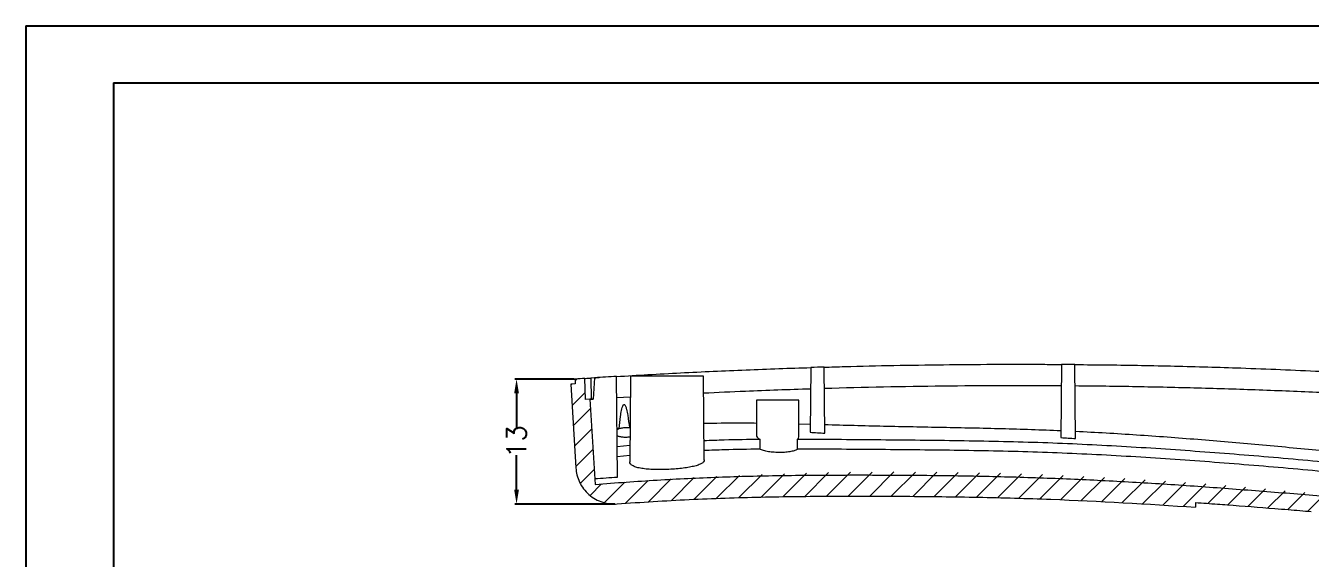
# Model space of a CAD drawing. Header units: inches. Extents: x 2021 to 3023, y 1089 to 1338.
# Drawn here: x 2020.6 to 2154.4, y 1282.2 to 1337.7 of the extents above; entities that cross this region are included whole.
import ezdxf

# ---------------------------------------------------------------- set-up
doc = ezdxf.new("R2010")
doc.units = ezdxf.units.IN
doc.styles.get("Standard").update_dxf_attribs({"font": 'txt', "bigfont": 'gbcbig.shx'})
doc.dimstyles.new('2', dxfattribs={"dimtxt": 2, "dimasz": 1.5, "dimexe": 0.18, "dimexo": 0.0625, "dimgap": 0.1, "dimtad": 0, "dimzin": 9, "dimdsep": 46, "dimtxsty": 'Standard', "dimcen": 0.5, "dimclrd": 3, "dimclre": 3, "dimadec": 0, "dimazin": 2, "dimtfac": 1, "dimtofl": 0, "dimtmove": 0, "dimatfit": 3, "dimfxl": 1, "dimtolj": 1, "dimtzin": 0, "dimarcsym": 0})

# ---------------------------------------------------------------- blocks, each defined once
blk = doc.blocks.new('*D115')
at = {"color": 3, "lineweight": -2}
for p, q in [((2077.71, 1300.93), (2071.49, 1300.93)), ((2071.67, 1299.43), (2071.67, 1295.86)), ((2071.67, 1289.43), (2071.67, 1293)), ((2081.88, 1287.93), (2071.49, 1287.93))]:
    blk.add_line(p, q, dxfattribs=at)
at = {"color": 3}
for points in [[(2071.42, 1299.43), (2071.92, 1299.43), (2071.67, 1300.93)], [(2071.42, 1289.43), (2071.92, 1289.43), (2071.67, 1287.93)]]:
    blk.add_solid(points, dxfattribs=at)
at = {"layer": 'Defpoints', "color": 0}
for p in [(2071.67, 1300.93), (2077.78, 1300.93), (2081.94, 1287.93)]:
    blk.add_point(p, dxfattribs=at)
at = {"color": 0, "insert": (2071.67, 1294.43), "char_height": 2, "attachment_point": 5, "rotation": 90}
blk.add_mtext('\\A1;13', dxfattribs=at)

msp = doc.modelspace()

# ---------------------------------------------------------------- hatches: boundary and pattern name
at = {"linetype": 'Continuous', "lineweight": 0}
h = msp.add_hatch(dxfattribs=at)
h.set_pattern_fill('ANSI31', color=4, scale=0.5, style=0)
h.set_pattern_definition([(45, (-640.2674, -1091.7577), (-1.122532, 1.122532), [])])
edge = h.paths.add_edge_path(flags=0)
edge.add_spline(control_points=[(2163.285, 1286.282), (2163.74, 1286.231), (2165.12, 1286.073), (2166.501, 1285.904), (2167.427, 1285.787)], knot_values=[0.7946029, 0.7946029, 0.7946029, 0.7946029, 0.8052651, 0.8268582, 0.8268582, 0.8268582, 0.8268582], weights=[1, 1, 1, 1, 1], degree=3, periodic=0)
edge.add_line((2167.427, 1285.787), (2167.435, 1285.282))
edge.add_spline(control_points=[(2167.435, 1285.282), (2168.408, 1285.16), (2171.145, 1284.806), (2174.315, 1284.372), (2177.485, 1283.926), (2180.641, 1283.446), (2182.821, 1283.096), (2183.247, 1283.027)], knot_values=[0.8274128, 0.8274128, 0.8274128, 0.8274128, 0.8274128, 0.8274128, 0.8652989, 0.9338597, 0.9504976, 0.9504976, 0.9504976, 0.9504976, 0.9504976, 0.9504976], weights=[1, 1, 1, 1, 1, 1, 1, 1], degree=5, periodic=0)
edge.add_spline(control_points=[(2183.247, 1283.027), (2183.513, 1282.984), (2183.82, 1283.064), (2184.031, 1283.232)], knot_values=[0, 0, 0, 0, 1, 1, 1, 1], weights=[1, 1, 1, 1], degree=3, periodic=0)
edge.add_spline(control_points=[(2184.031, 1283.232), (2184.393, 1283.521), (2184.755, 1283.81), (2185.117, 1284.099), (2185.345, 1284.281), (2185.573, 1284.463), (2185.8, 1284.645), (2186.023, 1284.823), (2186.246, 1285.001), (2186.469, 1285.178)], knot_values=[0.0000198, 0.0000198, 0.0000198, 0.0000198, 0.0014093, 0.0014093, 0.0014093, 0.0022837, 0.0022837, 0.0022837, 0.0031391, 0.0031391, 0.0031391, 0.0031391], weights=[1, 1, 1, 1, 1, 1, 1, 1, 1, 1], degree=3, periodic=0)
edge.add_spline(control_points=[(2186.469, 1285.178), (2186.68, 1285.347), (2186.827, 1285.629), (2186.843, 1285.899)], knot_values=[0, 0, 0, 0, 1, 1, 1, 1], weights=[1, 1, 1, 1], degree=3, periodic=0)
edge.add_line((2186.843, 1285.899), (2186.887, 1286.609))
edge.add_line((2186.887, 1286.609), (2186.477, 1287.609))
edge.add_line((2186.477, 1287.609), (2185.413, 1287.609))
edge.add_line((2185.413, 1287.609), (2185.4, 1285.109))
edge.add_line((2185.4, 1285.109), (2183.854, 1285.109))
edge.add_line((2183.854, 1285.109), (2183.841, 1287.609))
edge.add_line((2183.841, 1287.609), (2182.612, 1287.609))
edge.add_line((2182.612, 1287.609), (2182.6, 1285.359))
edge.add_spline(control_points=[(2182.6, 1285.359), (2148.41, 1290.803), (2114.267, 1292.834), (2079.849, 1289.963)], knot_values=[0, 0, 0, 0, 1, 1, 1, 1], weights=[1, 1, 1, 1], degree=3, periodic=0)
edge.add_line((2079.849, 1289.963), (2079.307, 1298.825))
edge.add_arc((2123.917, 610.64), 689.629, 93.708857, 93.748608)
edge.add_line((2078.829, 1298.794), (2078.791, 1300.996))
edge.add_arc((2123.917, 610.64), 691.829, 93.739861, 93.824047)
edge.add_line((2077.777, 1300.929), (2077.777, 1300.428))
edge.add_arc((2123.917, 610.64), 691.329, 93.826816, 93.865813)
edge.add_line((2077.307, 1300.396), (2077.84, 1291.682))
edge.add_spline(control_points=[(2077.84, 1291.682), (2077.985, 1289.317), (2079.771, 1287.759), (2082.134, 1287.938)], knot_values=[0, 0, 0, 0, 0.9379392, 0.9379392, 0.9379392, 0.9379392], weights=[1.1750751, 0.9416415, 0.9416416, 1.1750756], degree=3, periodic=0)
edge.add_spline(control_points=[(2082.134, 1287.938), (2082.387, 1287.957), (2084.974, 1288.149), (2088.72, 1288.383), (2093.609, 1288.605), (2099.489, 1288.737), (2106.139, 1288.755), (2111.504, 1288.748), (2116.716, 1288.698), (2122.743, 1288.587), (2128.727, 1288.393), (2133.836, 1288.14), (2137.936, 1287.893), (2141.037, 1287.681), (2142.169, 1287.601), (2142.318, 1287.59)], knot_values=[0.162926, 0.162926, 0.162926, 0.162926, 0.162926, 0.162926, 0.1727525, 0.2636716, 0.3091312, 0.3545908, 0.3934969, 0.4324029, 0.471309, 0.510215, 0.5868946, 0.6252344, 0.631017, 0.631017, 0.631017, 0.631017, 0.631017, 0.631017], weights=[1, 1, 1, 1, 1, 1, 1, 1, 1, 1, 1, 1, 1, 1, 1, 1], degree=5, periodic=0)
edge.add_line((2142.318, 1287.59), (2142.327, 1288.09))
edge.add_spline(control_points=[(2142.327, 1288.09), (2143.086, 1288.036), (2143.846, 1287.981), (2144.605, 1287.925)], knot_values=[0.6308069, 0.6308069, 0.6308069, 0.6308069, 0.6485601, 0.6485601, 0.6485601, 0.6485601], weights=[1, 1, 1, 1], degree=3, periodic=0)
edge.add_spline(control_points=[(2144.605, 1287.925), (2144.949, 1287.899), (2146.94, 1287.75), (2148.927, 1287.597), (2150.568, 1287.466)], knot_values=[0.6485601, 0.6485601, 0.6485601, 0.6485601, 0.6566121, 0.6951368, 0.6951368, 0.6951368, 0.6951368], weights=[1, 1, 1, 1, 1], degree=3, periodic=0)
edge.add_spline(control_points=[(2150.568, 1287.466), (2151.038, 1287.428), (2152.306, 1287.326), (2153.572, 1287.221), (2154.369, 1287.153)], knot_values=[0.6951368, 0.6951368, 0.6951368, 0.6951368, 0.7061631, 0.7248916, 0.7248916, 0.7248916, 0.7248916], weights=[1, 1, 1, 1, 1], degree=3, periodic=0)
edge.add_spline(control_points=[(2154.369, 1287.153), (2155.681, 1287.042), (2158.648, 1286.777), (2161.623, 1286.469), (2163.285, 1286.282)], knot_values=[0.7248916, 0.7248916, 0.7248916, 0.7248916, 0.7557141, 0.7946029, 0.7946029, 0.7946029, 0.7946029], weights=[1, 1, 1, 1, 1], degree=3, periodic=0)

# ---------------------------------------------------------------- linework, layer by layer
for p, q in [((2020.592, 1337.69), (2373.001, 1337.69)), ((2020.592, 1337.69), (2020.592, 1088.511)), ((2029.711, 1331.757), (2367.068, 1331.757)), ((2029.711, 1331.757), (2029.711, 1094.444))]:
    msp.add_line(p, q)
at = {"color": 7, "linetype": 'Continuous', "lineweight": 15}
for p, q in [((2102.277, 1302.131), (2102.218, 1295.39)), ((2103.736, 1295.308), (2103.677, 1302.173)), ((2128.377, 1302.455), (2128.31, 1294.837)), ((2129.844, 1294.747), (2129.777, 1302.445)), ((2077.777, 1300.428), (2077.307, 1300.396)), ((2077.307, 1300.396), (2077.84, 1291.682)), ((2077.777, 1300.929), (2077.777, 1300.428)), ((2078.829, 1298.794), (2078.791, 1300.996)), ((2079.797, 1301.061), (2079.391, 1301.035)), ((2079.391, 1301.035), (2079.429, 1298.833)), ((2079.791, 1301.061), (2079.656, 1298.848)), ((2082.168, 1290.739), (2082.077, 1301.203)), ((2083.527, 1301.219), (2083.449, 1292.322)), ((2091.127, 1301.219), (2083.527, 1301.219)), ((2091.203, 1292.51), (2091.127, 1301.219)), ((2082.096, 1298.998), (2083.508, 1299.083)), ((2079.307, 1298.825), (2078.829, 1298.794)), ((2079.307, 1298.825), (2079.657, 1298.847)), ((2079.307, 1298.825), (2079.849, 1289.963)), ((2096.627, 1298.719), (2096.627, 1295.086)), ((2101.027, 1298.719), (2096.627, 1298.719)), ((2101.027, 1294.906), (2101.027, 1298.719)), ((2082.344, 1295.777), (2082.124, 1295.754)), ((2083.48, 1295.884), (2083.412, 1295.879)), ((2083.412, 1295.879), (2083.48, 1295.867)), ((2102.225, 1296.214), (2101.027, 1296.242)), ((2082.14, 1293.918), (2083.464, 1294.047)), ((2096.983, 1294.683), (2096.983, 1293.636)), ((2100.907, 1293.651), (2100.907, 1294.693)), ((2083.455, 1292.985), (2082.149, 1292.852)), ((2142.327, 1288.09), (2142.318, 1287.59))]:
    msp.add_line(p, q, dxfattribs=at)
at = {"color": 7, "linetype": 'Continuous', "lineweight": 15, "flags": 128}
msp.add_lwpolyline([(2079.656, 1298.848), (2079.612, 1298.845), (2079.569, 1298.842), (2079.525, 1298.839), (2079.481, 1298.836), (2079.438, 1298.834), (2079.394, 1298.831), (2079.35, 1298.828), (2079.307, 1298.825)], dxfattribs=at)
at = {"color": 7, "linetype": 'Continuous', "lineweight": 15}
for start, end in [(91.676467, 91.792465), (89.514677, 89.630625), (93.739861, 93.824047), (93.467207, 93.65683)]:
    msp.add_arc((2123.917, 610.64), 691.829, start, end, dxfattribs=at)
for points, knots in [([(2082.077, 1301.199), (2083.165, 1301.265), (2086.506, 1301.468), (2092.137, 1301.747), (2097.785, 1301.989), (2101.172, 1302.09), (2102.277, 1302.122)], [0, 0, 0, 0, 0.1628845, 0.4998093, 0.8368056, 1, 1, 1, 1]), ([(2103.677, 1302.166), (2104.386, 1302.189), (2108.513, 1302.321), (2116.083, 1302.44), (2123.611, 1302.493), (2127.714, 1302.454), (2128.377, 1302.448)], [0, 0, 0, 0, 0.0864366, 0.5030742, 0.9197029, 1, 1, 1, 1]), ([(2129.777, 1302.436), (2130.94, 1302.428), (2134.396, 1302.403), (2140.151, 1302.287), (2147.506, 1302.088), (2152.563, 1301.866), (2155.326, 1301.744)], [0, 0, 0, 0, 0.1366809, 0.4060946, 0.6754906, 1, 1, 1, 1]), ([(2078.791, 1300.996), (2078.791, 1300.996), (2078.856, 1301), (2079.077, 1301.015), (2079.232, 1301.025), (2079.391, 1301.035)], [0, 0, 0, 0, 0.5, 0.5, 1, 1, 1, 1]), ([(2079.797, 1301.061), (2079.797, 1301.061), (2079.845, 1301.064), (2080.02, 1301.075), (2080.142, 1301.083), (2080.278, 1301.092)], [0, 0, 0, 0, 0.5, 0.5, 1, 1, 1, 1]), ([(2091.142, 1299.48), (2092.587, 1299.551), (2096.282, 1299.731), (2099.996, 1299.854), (2102.257, 1299.929)], [0, 0, 0, 0, 0.3910574, 1, 1, 1, 1]), ([(2103.696, 1299.973), (2107.794, 1300.093), (2111.899, 1300.177), (2120.121, 1300.271), (2124.237, 1300.282), (2128.357, 1300.255)], [0, 0, 0, 0, 0.5, 0.5, 1, 1, 1, 1]), ([(2129.796, 1300.244), (2131.921, 1300.226), (2134.046, 1300.198), (2138.298, 1300.123), (2140.424, 1300.075), (2144.677, 1299.96), (2146.804, 1299.893), (2151.056, 1299.739), (2153.182, 1299.652), (2155.307, 1299.555)], [0, 0, 0, 0, 0.25, 0.25, 0.5, 0.5, 0.75, 0.75, 1, 1, 1, 1]), ([(2082.344, 1295.777), (2082.382, 1296.2), (2082.426, 1296.621), (2082.514, 1297.25), (2082.546, 1297.459), (2082.61, 1297.77), (2082.634, 1297.873), (2082.679, 1298.026), (2082.696, 1298.077), (2082.737, 1298.177), (2082.76, 1298.228), (2082.816, 1298.286), (2082.843, 1298.301), (2082.896, 1298.292), (2082.918, 1298.272), (2082.97, 1298.209), (2082.992, 1298.159), (2083.054, 1298.009), (2083.083, 1297.904), (2083.163, 1297.589), (2083.202, 1297.377), (2083.309, 1296.737), (2083.363, 1296.308), (2083.412, 1295.879)], [0, 0, 0, 0, 0.25, 0.25, 0.375, 0.375, 0.4375, 0.4375, 0.46875, 0.46875, 0.5, 0.5, 0.515625, 0.515625, 0.53125, 0.53125, 0.5625, 0.5625, 0.625, 0.625, 0.75, 0.75, 1, 1, 1, 1]), ([(2096.627, 1296.322), (2095.998, 1296.331), (2094.176, 1296.356), (2092.359, 1296.322), (2091.17, 1296.3)], [0, 0, 0, 0, 0.3452104, 1, 1, 1, 1]), ([(2082.125, 1295.67), (2082.145, 1295.683), (2082.207, 1295.724), (2082.346, 1295.781), (2082.527, 1295.837), (2082.726, 1295.876), (2082.923, 1295.896), (2083.12, 1295.901), (2083.294, 1295.894), (2083.401, 1295.879), (2083.447, 1295.873)], [0, 0, 0, 0, 0.0756862, 0.22502, 0.3796183, 0.5146335, 0.6543593, 0.7775244, 0.9044982, 1, 1, 1, 1]), ([(2082.125, 1295.67), (2082.145, 1295.683), (2082.186, 1295.71), (2082.262, 1295.745), (2082.316, 1295.767), (2082.344, 1295.777)], [0, 0, 0, 0, 0.3413893, 0.6694478, 1, 1, 1, 1]), ([(2083.471, 1294.895), (2083.463, 1294.893), (2083.391, 1294.88), (2083.248, 1294.867), (2083.049, 1294.857), (2082.858, 1294.862), (2082.673, 1294.878), (2082.502, 1294.905), (2082.345, 1294.944), (2082.219, 1294.987), (2082.156, 1295.019), (2082.13, 1295.033)], [0, 0, 0, 0, 0.0186111, 0.1575238, 0.2835122, 0.413382, 0.5357989, 0.6616755, 0.7859896, 0.913567, 1, 1, 1, 1]), ([(2083.471, 1294.895), (2083.463, 1294.893), (2083.391, 1294.88), (2083.248, 1294.867), (2083.049, 1294.857), (2082.858, 1294.862), (2082.673, 1294.878), (2082.502, 1294.905), (2082.345, 1294.944), (2082.219, 1294.987), (2082.156, 1295.019), (2082.13, 1295.033)], [0, 0, 0, 0, 0.0186111, 0.1575238, 0.2835122, 0.413382, 0.5357989, 0.6616755, 0.7859896, 0.913567, 1, 1, 1, 1]), ([(2096.627, 1295.086), (2096.627, 1295.014), (2096.657, 1294.944), (2096.776, 1294.808), (2096.866, 1294.743), (2096.983, 1294.683)], [0, 0, 0, 0, 0.5, 0.5, 1, 1, 1, 1]), ([(2102.218, 1295.39), (2102.471, 1295.376), (2102.724, 1295.363), (2102.977, 1295.349), (2103.23, 1295.335), (2103.483, 1295.322), (2103.736, 1295.308)], [0, 0, 0, 0, 0.0007604649, 0.0007604649, 0.0007604649, 0.0015209301, 0.0015209301, 0.0015209301, 0.0015209301]), ([(2128.316, 1295.538), (2126.264, 1295.627), (2124.212, 1295.695), (2120.109, 1295.803), (2118.059, 1295.844), (2113.961, 1295.924), (2111.912, 1295.963), (2107.818, 1296.056), (2105.773, 1296.11), (2103.729, 1296.17)], [0, 0, 0, 0, 0.25, 0.25, 0.5, 0.5, 0.75, 0.75, 1, 1, 1, 1]), ([(2155.254, 1293.49), (2153.139, 1293.694), (2151.023, 1293.893), (2146.79, 1294.275), (2144.672, 1294.457), (2140.436, 1294.799), (2138.317, 1294.959), (2134.078, 1295.242), (2131.958, 1295.365), (2129.837, 1295.468)], [0, 0, 0, 0, 0.25, 0.25, 0.5, 0.5, 0.75, 0.75, 1, 1, 1, 1]), ([(2091.185, 1294.535), (2091.883, 1294.564), (2093.813, 1294.643), (2095.748, 1294.667), (2096.983, 1294.683)], [0, 0, 0, 0, 0.3619121, 1, 1, 1, 1]), ([(2096.983, 1293.636), (2095.751, 1293.619), (2093.819, 1293.593), (2091.892, 1293.513), (2091.194, 1293.483)], [0, 0, 0, 0, 0.6376848, 1, 1, 1, 1]), ([(2100.907, 1293.651), (2100.842, 1293.597), (2100.751, 1293.549), (2100.52, 1293.461), (2100.381, 1293.423), (2100.065, 1293.36), (2099.886, 1293.335), (2099.508, 1293.301), (2099.304, 1293.292), (2098.894, 1293.288), (2098.684, 1293.295), (2098.275, 1293.324), (2098.078, 1293.346), (2097.703, 1293.407), (2097.533, 1293.443), (2097.227, 1293.531), (2097.093, 1293.581), (2096.983, 1293.636)], [0, 0, 0, 0, 0.125, 0.125, 0.25, 0.25, 0.375, 0.375, 0.5, 0.5, 0.625, 0.625, 0.75, 0.75, 0.875, 0.875, 1, 1, 1, 1]), ([(2100.907, 1294.693), (2102.266, 1294.689), (2103.624, 1294.677), (2106.343, 1294.653), (2107.703, 1294.642), (2111.784, 1294.606), (2114.508, 1294.582), (2119.958, 1294.506), (2122.687, 1294.453), (2128.143, 1294.279), (2130.87, 1294.157), (2136.319, 1293.857), (2139.042, 1293.679), (2144.486, 1293.287), (2147.207, 1293.072), (2152.648, 1292.61), (2155.367, 1292.361), (2160.805, 1291.835), (2163.523, 1291.558), (2166.241, 1291.263)], [0, 0, 0, 0, 0.0625, 0.0625, 0.125, 0.125, 0.25, 0.25, 0.375, 0.375, 0.5, 0.5, 0.625, 0.625, 0.75, 0.75, 0.875, 0.875, 1, 1, 1, 1]), ([(2166.241, 1290.231), (2163.523, 1290.527), (2160.804, 1290.804), (2155.362, 1291.331), (2152.64, 1291.579), (2147.194, 1292.042), (2144.469, 1292.257), (2139.017, 1292.649), (2136.288, 1292.827), (2130.834, 1293.127), (2128.107, 1293.249), (2122.659, 1293.422), (2119.936, 1293.474), (2114.493, 1293.548), (2111.774, 1293.571), (2107.697, 1293.605), (2106.338, 1293.615), (2103.622, 1293.637), (2102.265, 1293.647), (2100.907, 1293.651)], [0, 0, 0, 0, 0.125, 0.125, 0.25, 0.25, 0.375, 0.375, 0.5, 0.5, 0.625, 0.625, 0.75, 0.75, 0.875, 0.875, 0.9375, 0.9375, 1, 1, 1, 1]), ([(2128.31, 1294.837), (2128.566, 1294.823), (2128.821, 1294.808), (2129.077, 1294.793), (2129.333, 1294.778), (2129.588, 1294.762), (2129.844, 1294.747)], [0, 0, 0, 0, 0.0007681601, 0.0007681601, 0.0007681601, 0.0015363221, 0.0015363221, 0.0015363221, 0.0015363221]), ([(2091.203, 1292.51), (2091.203, 1292.445), (2091.179, 1292.382), (2091.085, 1292.261), (2091.013, 1292.202), (2090.823, 1292.09), (2090.707, 1292.038), (2090.43, 1291.939), (2090.269, 1291.892), (2089.913, 1291.807), (2089.719, 1291.769), (2089.296, 1291.698), (2089.068, 1291.666), (2088.599, 1291.611), (2088.354, 1291.588), (2087.846, 1291.549), (2087.591, 1291.535), (2087.078, 1291.515), (2086.818, 1291.509), (2086.312, 1291.509), (2086.067, 1291.514), (2085.592, 1291.534), (2085.362, 1291.551), (2084.939, 1291.594), (2084.742, 1291.622), (2084.381, 1291.69), (2084.221, 1291.73), (2083.944, 1291.821), (2083.826, 1291.873), (2083.637, 1291.986), (2083.566, 1292.047), (2083.472, 1292.178), (2083.448, 1292.249), (2083.449, 1292.322)], [0, 0, 0, 0, 0.0625, 0.0625, 0.125, 0.125, 0.1875, 0.1875, 0.25, 0.25, 0.3125, 0.3125, 0.375, 0.375, 0.4375, 0.4375, 0.5, 0.5, 0.5625, 0.5625, 0.625, 0.625, 0.6875, 0.6875, 0.75, 0.75, 0.8125, 0.8125, 0.875, 0.875, 0.9375, 0.9375, 1, 1, 1, 1]), ([(2077.84, 1291.682), (2077.869, 1291.208), (2077.987, 1290.702), (2078.444, 1289.735), (2078.783, 1289.278), (2079.624, 1288.545), (2080.123, 1288.271), (2081.143, 1287.95), (2081.661, 1287.902), (2082.134, 1287.938)], [0, 0, 0, 0, 0.25, 0.25, 0.5, 0.5, 0.75, 0.75, 1, 1, 1, 1]), ([(2079.812, 1290.571), (2080.202, 1290.601), (2080.988, 1290.659), (2081.773, 1290.712), (2082.168, 1290.739)], [0, 0, 0, 0, 0.4977974, 1, 1, 1, 1]), ([(2079.849, 1289.963), (2082, 1290.142), (2084.146, 1290.296), (2088.427, 1290.552), (2090.563, 1290.654), (2094.83, 1290.811), (2096.962, 1290.865), (2101.226, 1290.93), (2103.359, 1290.943), (2107.637, 1290.953), (2109.782, 1290.949), (2114.087, 1290.921), (2116.246, 1290.898), (2120.565, 1290.824), (2122.723, 1290.773), (2127.032, 1290.638), (2129.182, 1290.552), (2133.475, 1290.35), (2135.617, 1290.232), (2139.896, 1289.967), (2142.034, 1289.818), (2146.301, 1289.505), (2148.426, 1289.342), (2152.674, 1289.004), (2154.797, 1288.829), (2159.054, 1288.442), (2161.188, 1288.227), (2165.467, 1287.748), (2167.609, 1287.484), (2171.894, 1286.923), (2174.037, 1286.629), (2178.322, 1286.018), (2180.463, 1285.699), (2182.6, 1285.359)], [0, 0, 0, 0, 0.0625, 0.0625, 0.125, 0.125, 0.1875, 0.1875, 0.25, 0.25, 0.3125, 0.3125, 0.375, 0.375, 0.4375, 0.4375, 0.5, 0.5, 0.5625, 0.5625, 0.625, 0.625, 0.6875, 0.6875, 0.75, 0.75, 0.8125, 0.8125, 0.875, 0.875, 0.9375, 0.9375, 1, 1, 1, 1]), ([(2082.134, 1287.938), (2084.64, 1288.127), (2087.137, 1288.281), (2092.12, 1288.52), (2094.608, 1288.605), (2099.587, 1288.714), (2102.08, 1288.738), (2107.087, 1288.754), (2109.604, 1288.75), (2114.651, 1288.718), (2117.181, 1288.687), (2122.236, 1288.586), (2124.758, 1288.516), (2132.305, 1288.233), (2137.313, 1287.946), (2142.318, 1287.59)], [0, 0, 0, 0, 0.125, 0.125, 0.25, 0.25, 0.375, 0.375, 0.5, 0.5, 0.625, 0.625, 0.75, 0.75, 1, 1, 1, 1]), ([(2144.605, 1287.925), (2144.949, 1287.899), (2146.94, 1287.75), (2148.927, 1287.597), (2150.568, 1287.466)], [0.64856007, 0.64856007, 0.64856007, 0.64856007, 0.656612124, 0.695136811, 0.695136811, 0.695136811, 0.695136811]), ([(2150.568, 1287.466), (2151.038, 1287.428), (2152.306, 1287.326), (2153.572, 1287.221), (2154.369, 1287.153)], [0.695136811, 0.695136811, 0.695136811, 0.695136811, 0.706163128, 0.72489158, 0.72489158, 0.72489158, 0.72489158])]:
    msp.add_open_spline(points, degree=3, knots=knots, dxfattribs=at)
for points in [[(2100.907, 1294.693), (2100.987, 1294.76), (2101.027, 1294.83), (2101.027, 1294.906)], [(2142.327, 1288.09), (2143.086, 1288.036), (2143.846, 1287.981), (2144.605, 1287.925)]]:
    msp.add_open_spline(points, degree=3, dxfattribs=at)

# ---------------------------------------------------------------- dimensions: what is measured, and where the dimension line sits
dim = msp.add_linear_dim(base=(2071.674, 1300.929), p1=(2081.944, 1287.928), p2=(2077.777, 1300.929), angle=90, dimstyle='2')
dim.commit()
dim.dimension.update_dxf_attribs({"geometry": '*D115', "text_midpoint": (2071.674, 1294.429)})

doc.saveas('drawing.dxf')
